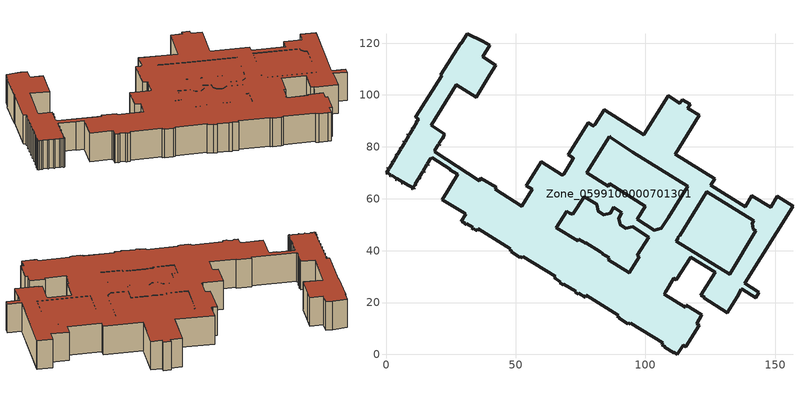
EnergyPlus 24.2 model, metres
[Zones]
Zone_0599100000701301
 floor ground (C_G): 35.02,47.68 33.81,48.43 33.67,48.23 33.11,48.58 33.35,48.96 31.17,50.42 30.88,49.96 30.36,50.28 30.49,50.48 29.3,51.19 29.35,51.34 29.14,51.29 29.08,51.33 30.67,53.94 30.24,54.21 30.29,54.37 21.68,59.7 27.67,69.36 24.59,71.25 24.69,71.4 17.85,75.9 17.61,75.43 17.28,75.61 15.97,73.42 16.3,73.22 16.08,72.85 15.74,73.03 14.43,70.85 14.76,70.65 14.54,70.27 14.19,70.44 12.87,68.27 12.97,68.21 12.73,67.8 12.67,67.82 11.32,65.7 11.46,65.63 11.23,65.23 11.12,65.29 10.6,64.47 10.92,64.26 10.69,63.89 10.42,64.05 10.24,63.77 9.87,64 10.06,64.34 9.03,64.95 8.93,64.8 8.57,65.13 8.61,65.2 6.72,66.33 6.51,66.01 6.12,66.24 6.31,66.57 4.42,67.71 4.21,67.39 3.83,67.61 4.01,67.95 2.13,69.09 1.92,68.77 1.53,69 1.72,69.33 0.68,69.97 0.58,69.8 0.15,69.96 0.27,70.15 0,70.32 0.22,70.69 0.56,70.49 1.05,71.35 0.74,71.56 0.95,71.92 1.3,71.74 2.58,73.92 2.29,74.14 2.52,74.5 2.84,74.33 4.13,76.49 3.83,76.72 4.05,77.08 4.38,76.9 5.68,79.07 5.38,79.29 5.59,79.66 5.94,79.48 7.23,81.64 6.92,81.86 7.13,82.22 7.47,82.06 8.76,84.22 8.46,84.44 8.67,84.82 9.01,84.64 10.31,86.82 10,87.03 10.25,87.39 10.55,87.22 11.86,89.4 11.55,89.61 11.77,89.98 12.1,89.78 12.66,90.68 11.44,91.45 11.56,91.58 21.45,107.47 21.31,107.56 21.35,107.62 21.15,107.74 28.77,120 28.95,119.89 31.32,123.66 37.3,120.68 40.02,119.13 37.26,114.7 42.34,111.45 40.04,107.74 34.72,99.21 27.13,104.04 17.36,88.28 22.74,84.95 22.3,84.21 21.98,83.7 22.26,83.52 22.09,83.24 21.81,83.42 20.38,81.17 20.66,80.99 20.48,80.71 20.2,80.89 18.77,78.63 19.05,78.46 18.78,78.03 36.02,66.96 36.6,67.88 42.56,64.42 42.09,63.68 52.38,57.17 56.39,63.6 54.13,65.01 59.87,74.19 67.67,69.3 67.87,69.23 67.97,69.21 68.19,69.25 68.37,69.35 68.52,69.5 72.08,75.21 72.15,75.4 72.16,75.61 72.13,75.71 72.09,75.81 71.97,75.97 71.89,76.04 70.31,76.99 77.88,89.29 79.53,88.26 79.64,88.21 79.76,88.18 80.01,88.18 80.25,88.26 80.35,88.33 80.52,88.51 84.23,94.39 99.44,84.74 108.79,99.68 113.33,96.75 114.26,98.26 117.26,96.38 116.33,94.87 120.78,92.16 111.43,77.19 126.7,67.65 125.22,65.27 138.53,57.01 141.09,61.13 148.23,56.7 150.81,60.87 156.9,57.08 156.68,56.99 156.8,56.92 138.27,27.38 143.62,23.98 143.53,23.85 143.68,23.75 142.46,21.81 137.29,25.07 137.26,25.02 137,25.2 135.5,22.24 131.59,16.05 122.56,21.76 122.82,21.94 121.32,22.81 126.92,31.63 117.42,37.53 111.85,28.72 110.98,29.27 107.75,24.14 107.39,24.02 107.57,23.86 107.17,23.21 115.36,18.2 115.82,18.94 121.81,15.24 119.71,11.87 120.82,11.18 115.64,2.85 114.53,3.54 112.33,0 110.95,0.85 110.84,0.64 107.51,2.68 107.63,2.89 106.24,3.74 106.71,4.5 94.44,12.07 94.15,11.6 93.33,12.11 93.2,11.9 89.87,13.94 89.99,14.13 89.18,14.67 89.45,15.14 77.19,22.71 76.78,22.06 74.33,23.56 74.15,23.26 72.91,24.02 73.05,24.25 68.45,27.13 68.29,26.87 67.03,27.65 67.22,27.94 64.78,29.45 65.2,30.11 52.89,37.68 52.6,37.2 51.76,37.71 51.65,37.5 48.34,39.55 48.46,39.75 47.63,40.26 47.93,40.74 35.64,48.35 35.23,47.69 34.98,47.86 z4.82; 112.99,45.77 112.74,45.36 112.44,44.5 111.85,43.55 132.45,30.86 142.6,47.61 141.63,48.25 141.16,50.52 141.76,51.5 123.69,62.66 113.17,45.69 z4.82; 86.39,83.63 86.57,83.91 86.45,83.98 86.34,83.67 86.04,83.86 77.4,70.11 85.68,64.87 86.21,65.73 91.43,62.49 91.21,62.13 92.02,62.13 94.77,60.46 100,57.12 96.8,52.03 103.39,47.84 106.02,48.58 108.76,52.75 108.84,52.7 116.4,64.74 95.15,77.92 95.21,78.01 z4.82; 72.04,53.95 70.75,54.42 69.62,55.13 65.67,48.8 73.84,43.78 74.24,44.44 76.98,42.78 77.09,42.95 82.56,39.58 83.44,39.02 83.33,38.84 86.05,37.17 85.65,36.51 93.81,31.45 97.63,37.55 96.98,37.97 96.77,38.16 101.23,45.21 95.04,49.19 92.46,48.61 90.26,49.98 89.69,52.51 90.75,54.17 90.61,54.26 90.83,54.63 87.88,56.79 86.41,54.43 83.99,53.86 81.78,55.24 81.17,57.83 76.33,60.81 z4.82
 wall outside (C_F): 2.52,74.5 2.29,74.14 2.58,73.92 1.3,71.74 0.95,71.92 0.74,71.56 1.05,71.35 0.56,70.49 0.22,70.69 0,70.32 0.27,70.15 0.15,69.96 0.58,69.8 0.68,69.97 1.72,69.33 1.53,69 1.92,68.77 2.13,69.09 4.01,67.95 3.83,67.61 4.21,67.39 4.42,67.71 6.31,66.57 6.12,66.24 6.51,66.01 6.72,66.33 8.61,65.2 8.57,65.13 8.93,64.8 9.03,64.95 10.06,64.34 9.87,64 10.24,63.77 10.42,64.05 10.69,63.89 10.92,64.26 10.6,64.47 11.12,65.29 11.23,65.23 11.46,65.63 11.32,65.7 12.67,67.82 12.73,67.8 12.97,68.21 12.87,68.27 14.19,70.44 14.54,70.27 14.76,70.65 14.43,70.85 15.74,73.03 16.08,72.85 16.3,73.22 15.97,73.42 17.28,75.61 17.61,75.43 17.85,75.9 24.69,71.4 24.59,71.25 27.67,69.36 21.68,59.7 30.29,54.37 30.24,54.21 30.67,53.94 29.08,51.33 29.14,51.29 29.35,51.34 29.3,51.19 30.49,50.48 30.36,50.28 30.88,49.96 31.17,50.42 33.35,48.96 33.11,48.58 33.67,48.23 33.81,48.43 35.02,47.68 34.98,47.86 35.23,47.69 35.64,48.35 47.93,40.74 47.63,40.26 48.46,39.75 48.34,39.55 51.65,37.5 51.76,37.71 52.6,37.2 52.89,37.68 65.2,30.11 64.78,29.45 67.22,27.94 67.03,27.65 68.29,26.87 68.45,27.13 73.05,24.25 72.91,24.02 74.15,23.26 74.33,23.56 76.78,22.06 77.19,22.71 89.45,15.14 89.18,14.67 89.99,14.13 89.87,13.94 93.2,11.9 93.33,12.11 94.15,11.6 94.44,12.07 106.71,4.5 106.24,3.74 107.63,2.89 107.51,2.68 110.84,0.64 110.95,0.85 112.33,0 114.53,3.54 115.64,2.85 120.82,11.18 119.71,11.87 121.81,15.24 115.82,18.94 115.36,18.2 107.17,23.21 107.57,23.86 107.39,24.02 107.75,24.14 110.98,29.27 111.85,28.72 117.42,37.53 126.92,31.63 121.32,22.81 122.82,21.94 122.56,21.76 131.59,16.05 135.5,22.24 137,25.2 137.26,25.02 137.29,25.07 142.46,21.81 143.68,23.75 143.53,23.85 143.62,23.98 138.27,27.38 156.8,56.92 156.68,56.99 156.9,57.08 150.81,60.87 148.23,56.7 141.09,61.13 138.53,57.01 125.22,65.27 126.7,67.65 111.43,77.19 120.78,92.16 116.33,94.87 117.26,96.38 114.26,98.26 113.33,96.75 108.79,99.68 99.44,84.74 84.23,94.39 80.52,88.51 80.35,88.33 80.25,88.26 80.01,88.18 79.76,88.18 79.64,88.21 79.53,88.26 77.88,89.29 70.31,76.99 71.89,76.04 71.97,75.97 72.09,75.81 72.13,75.71 72.16,75.61 72.15,75.4 72.08,75.21 68.52,69.5 68.37,69.35 68.19,69.25 67.97,69.21 67.87,69.23 67.67,69.3 59.87,74.19 54.13,65.01 56.39,63.6 52.38,57.17 42.09,63.68 42.56,64.42 36.6,67.88 36.02,66.96 18.78,78.03 19.05,78.46 18.77,78.63 20.2,80.89 20.48,80.71 20.66,80.99 20.38,81.17 21.81,83.42 22.09,83.24 22.26,83.52 21.98,83.7 22.3,84.21 22.74,84.95 17.36,88.28 27.13,104.04 34.72,99.21 40.04,107.74 42.34,111.45 37.26,114.7 40.02,119.13 37.3,120.68 31.32,123.66 28.95,119.89 28.77,120 21.15,107.74 21.35,107.62 21.31,107.56 21.45,107.47 11.56,91.58 11.44,91.45 12.66,90.68 12.1,89.78 11.77,89.98 11.55,89.61 11.86,89.4 10.55,87.22 10.25,87.39 10,87.03 10.31,86.82 9.01,84.64 8.67,84.82 8.46,84.44 8.76,84.22 7.47,82.06 7.13,82.22 6.92,81.86 7.23,81.64 5.94,79.48 5.59,79.66 5.38,79.29 5.68,79.07 4.38,76.9 4.05,77.08 3.83,76.72 4.13,76.49 2.84,74.33 2.52,74.5 / 95.15,77.92 116.4,64.74 108.84,52.7 108.76,52.75 106.02,48.58 103.39,47.84 96.8,52.03 100,57.12 94.77,60.46 92.02,62.13 91.21,62.13 91.43,62.49 86.21,65.73 85.68,64.87 77.4,70.11 86.04,83.86 86.34,83.67 86.45,83.98 86.57,83.91 86.39,83.63 95.21,78.01 95.15,77.92 / 93.81,31.45 85.65,36.51 86.05,37.17 83.33,38.84 83.44,39.02 82.56,39.58 77.09,42.95 76.98,42.78 74.24,44.44 73.84,43.78 65.67,48.8 69.62,55.13 70.75,54.42 72.04,53.95 76.33,60.81 81.17,57.83 81.78,55.24 83.99,53.86 86.41,54.43 87.88,56.79 90.83,54.63 90.61,54.26 90.75,54.17 89.69,52.51 90.26,49.98 92.46,48.61 95.04,49.19 101.23,45.21 96.77,38.16 96.98,37.97 97.63,37.55 93.81,31.45 / 141.76,51.5 141.16,50.52 141.63,48.25 142.6,47.61 132.45,30.86 111.85,43.55 112.44,44.5 112.74,45.36 112.99,45.77 113.17,45.69 123.69,62.66 141.76,51.5 z4.82:19.23
 roof outside (C_R): 33.81,48.43 35.02,47.68 34.98,47.86 35.23,47.69 35.64,48.35 47.93,40.74 47.63,40.26 48.46,39.75 48.34,39.55 51.65,37.5 51.76,37.71 52.6,37.2 52.89,37.68 65.2,30.11 64.78,29.45 67.22,27.94 67.03,27.65 68.29,26.87 68.45,27.13 73.05,24.25 72.91,24.02 74.15,23.26 74.33,23.56 76.78,22.06 77.19,22.71 89.45,15.14 89.18,14.67 89.99,14.13 89.87,13.94 93.2,11.9 93.33,12.11 94.15,11.6 94.44,12.07 106.71,4.5 106.24,3.74 107.63,2.89 107.51,2.68 110.84,0.64 110.95,0.85 112.33,0 114.53,3.54 115.64,2.85 120.82,11.18 119.71,11.87 121.81,15.24 115.82,18.94 115.36,18.2 107.17,23.21 107.57,23.86 107.39,24.02 107.75,24.14 110.98,29.27 111.85,28.72 117.42,37.53 126.92,31.63 121.32,22.81 122.82,21.94 122.56,21.76 131.59,16.05 135.5,22.24 137,25.2 137.26,25.02 137.29,25.07 142.46,21.81 143.68,23.75 143.53,23.85 143.62,23.98 138.27,27.38 156.8,56.92 156.68,56.99 156.9,57.08 150.81,60.87 148.23,56.7 141.09,61.13 138.53,57.01 125.22,65.27 126.7,67.65 111.43,77.19 120.78,92.16 116.33,94.87 117.26,96.38 114.26,98.26 113.33,96.75 108.79,99.68 99.44,84.74 84.23,94.39 80.52,88.51 80.35,88.33 80.25,88.26 80.01,88.18 79.76,88.18 79.64,88.21 79.53,88.26 77.88,89.29 70.31,76.99 71.89,76.04 71.97,75.97 72.09,75.81 72.13,75.71 72.16,75.61 72.15,75.4 72.08,75.21 68.52,69.5 68.37,69.35 68.19,69.25 67.97,69.21 67.87,69.23 67.67,69.3 59.87,74.19 54.13,65.01 56.39,63.6 52.38,57.17 42.09,63.68 42.56,64.42 36.6,67.88 36.02,66.96 18.78,78.03 19.05,78.46 18.77,78.63 20.2,80.89 20.48,80.71 20.66,80.99 20.38,81.17 21.81,83.42 22.09,83.24 22.26,83.52 21.98,83.7 22.3,84.21 22.74,84.95 17.36,88.28 27.13,104.04 34.72,99.21 40.04,107.74 42.34,111.45 37.26,114.7 40.02,119.13 37.3,120.68 31.32,123.66 28.95,119.89 28.77,120 21.15,107.74 21.35,107.62 21.31,107.56 21.45,107.47 11.56,91.58 11.44,91.45 12.66,90.68 12.1,89.78 11.77,89.98 11.55,89.61 11.86,89.4 10.55,87.22 10.25,87.39 10,87.03 10.31,86.82 9.01,84.64 8.67,84.82 8.46,84.44 8.76,84.22 7.47,82.06 7.13,82.22 6.92,81.86 7.23,81.64 5.94,79.48 5.59,79.66 5.38,79.29 5.68,79.07 4.38,76.9 4.05,77.08 3.83,76.72 4.13,76.49 2.84,74.33 2.52,74.5 2.29,74.14 2.58,73.92 1.3,71.74 0.95,71.92 0.74,71.56 1.05,71.35 0.56,70.49 0.22,70.69 0,70.32 0.27,70.15 0.15,69.96 0.58,69.8 0.68,69.97 1.72,69.33 1.53,69 1.92,68.77 2.13,69.09 4.01,67.95 3.83,67.61 4.21,67.39 4.42,67.71 6.31,66.57 6.12,66.24 6.51,66.01 6.72,66.33 8.61,65.2 8.57,65.13 8.93,64.8 9.03,64.95 10.06,64.34 9.87,64 10.24,63.77 10.42,64.05 10.69,63.89 10.92,64.26 10.6,64.47 11.12,65.29 11.23,65.23 11.46,65.63 11.32,65.7 12.67,67.82 12.73,67.8 12.97,68.21 12.87,68.27 14.19,70.44 14.54,70.27 14.76,70.65 14.43,70.85 15.74,73.03 16.08,72.85 16.3,73.22 15.97,73.42 17.28,75.61 17.61,75.43 17.85,75.9 24.69,71.4 24.59,71.25 27.67,69.36 21.68,59.7 30.29,54.37 30.24,54.21 30.67,53.94 29.08,51.33 29.14,51.29 29.35,51.34 29.3,51.19 30.49,50.48 30.36,50.28 30.88,49.96 31.17,50.42 33.35,48.96 33.11,48.58 33.67,48.23 z19.23; 112.74,45.36 112.99,45.77 113.17,45.69 123.69,62.66 141.76,51.5 141.16,50.52 141.63,48.25 142.6,47.61 132.45,30.86 111.85,43.55 112.44,44.5 z19.23; 70.75,54.42 72.04,53.95 76.33,60.81 81.17,57.83 81.78,55.24 83.99,53.86 86.41,54.43 87.88,56.79 90.83,54.63 90.61,54.26 90.75,54.17 89.69,52.51 90.26,49.98 92.46,48.61 95.04,49.19 101.23,45.21 96.77,38.16 96.98,37.97 97.63,37.55 93.81,31.45 85.65,36.51 86.05,37.17 83.33,38.84 83.44,39.02 82.56,39.58 77.09,42.95 76.98,42.78 74.24,44.44 73.84,43.78 65.67,48.8 69.62,55.13 z19.23; 91.43,62.49 86.21,65.73 85.68,64.87 77.4,70.11 86.04,83.86 86.34,83.67 86.45,83.98 86.57,83.91 86.39,83.63 95.21,78.01 95.15,77.92 116.4,64.74 108.84,52.7 108.76,52.75 106.02,48.58 103.39,47.84 96.8,52.03 100,57.12 94.77,60.46 92.02,62.13 91.21,62.13 z19.23
[BUILDING]
Pand.0599100000701301: North Axis=0; Terrain=City; Loads Convergence Tolerance Value=0.04; Temperature Convergence Tolerance Value=0.4; Solar Distribution=FullExterior; Maximum Number of Warmup Days=25; Minimum Number of Warmup Days=1
[Site:Location]
Rotterdam.The.Hague.AP_ZH_NLD Design_Conditions: Latitude=51.96; Longitude=4.45; Time Zone=1; Elevation=-4.5
[SITE:GROUNDTEMPERATURE:BUILDINGSURFACE]
18, 18, 18, 18, 18, 18, 18, 18, 18, 18, 18, 18
[MATERIAL] Thermal Absorptance=0.9; Solar Absorptance=0.7; Visible Absorptance=0.7
Name | Roughness | Thickness | Conductivity | Density | Specific Heat
G.TC.1946 | MediumSmooth | 0.15 | 1 | 540 | 1210
F.TC.1946 | Rough | 0.3 | 0.857143 | 1920 | 840
R.TC.1946 | MediumRough | 0.2 | 0.909091 | 1500 | 1000
[CONSTRUCTION]
C_G: G.TC.1946
C_F: F.TC.1946
C_R: R.TC.1946
[ZONE]
Zone_0599100000701301: Type=1; Multiplier=1; Ceiling Height=Autocalculate; Volume=Autocalculate; Floor Area=autocalculate; Part of Total Floor Area=Yes
[ZONEINFILTRATION:DESIGNFLOWRATE]
Infil_Zone_0599100000701301: Zone or ZoneList or Space or SpaceList=Zone_0599100000701301; Schedule=AlwaysOn; Design Flow Rate Calculation Method=Flow/Area; Flow Rate per Floor Area=0.003; Constant Term Coefficient=1; Temperature Term Coefficient=0; Velocity Term Coefficient=0; Velocity Squared Term Coefficient=0
[HVACTEMPLATE:ZONE:IDEALLOADSAIRSYSTEM]
Zone_0599100000701301: Maximum Heating Supply Air Temperature=50; Minimum Cooling Supply Air Temperature=13; Maximum Heating Supply Air Humidity Ratio=0.0156; Minimum Cooling Supply Air Humidity Ratio=0.0077; Heating Limit=NoLimit; Cooling Limit=NoLimit; Dehumidification Control Type=ConstantSensibleHeatRatio; Cooling Sensible Heat Ratio=0.7; Dehumidification Setpoint=60; Humidification Control Type=None; Humidification Setpoint=30; Outdoor Air Method=None; Outdoor Air Flow Rate per Person=0.00944; Outdoor Air Flow Rate per Zone Floor Area=0; Outdoor Air Flow Rate per Zone=0; Demand Controlled Ventilation Type=None; Outdoor Air Economizer Type=NoEconomizer; Heat Recovery Type=None; Sensible Heat Recovery Effectiveness=0.7; Latent Heat Recovery Effectiveness=0.65
[ZONECONTROL:THERMOSTAT]
ThermostatControl_Zone_0599100000701301: Zone or ZoneList=Zone_0599100000701301; Control Type Schedule=DualSetpointControlType; Control 1=Thermostat_Zone_0599100000701301; Temperature Difference Between Cutout And Setpoint=0
[THERMOSTATSETPOINT:DUALSETPOINT]
Thermostat_Zone_0599100000701301: Heating Setpoint Temperature Schedule=HeatingSetpoint_Zone_0599100000701301; Cooling Setpoint Temperature Schedule=CoolingSetpoint_Zone_0599100000701301
[SCHEDULE:COMPACT]
HeatingSetpoint_Zone_0599100000701301: Through: 12/31, For: AllDays, Until: 24:00, 21
CoolingSetpoint_Zone_0599100000701301: Through: 12/31, For: AllDays, Until: 24:00, 24
DualSetpointControlType: Through: 12/31, For: AllDays, Until: 24:00, 4
AlwaysOn: Through: 12/31, For: AllDays, Until: 24:00, 1
